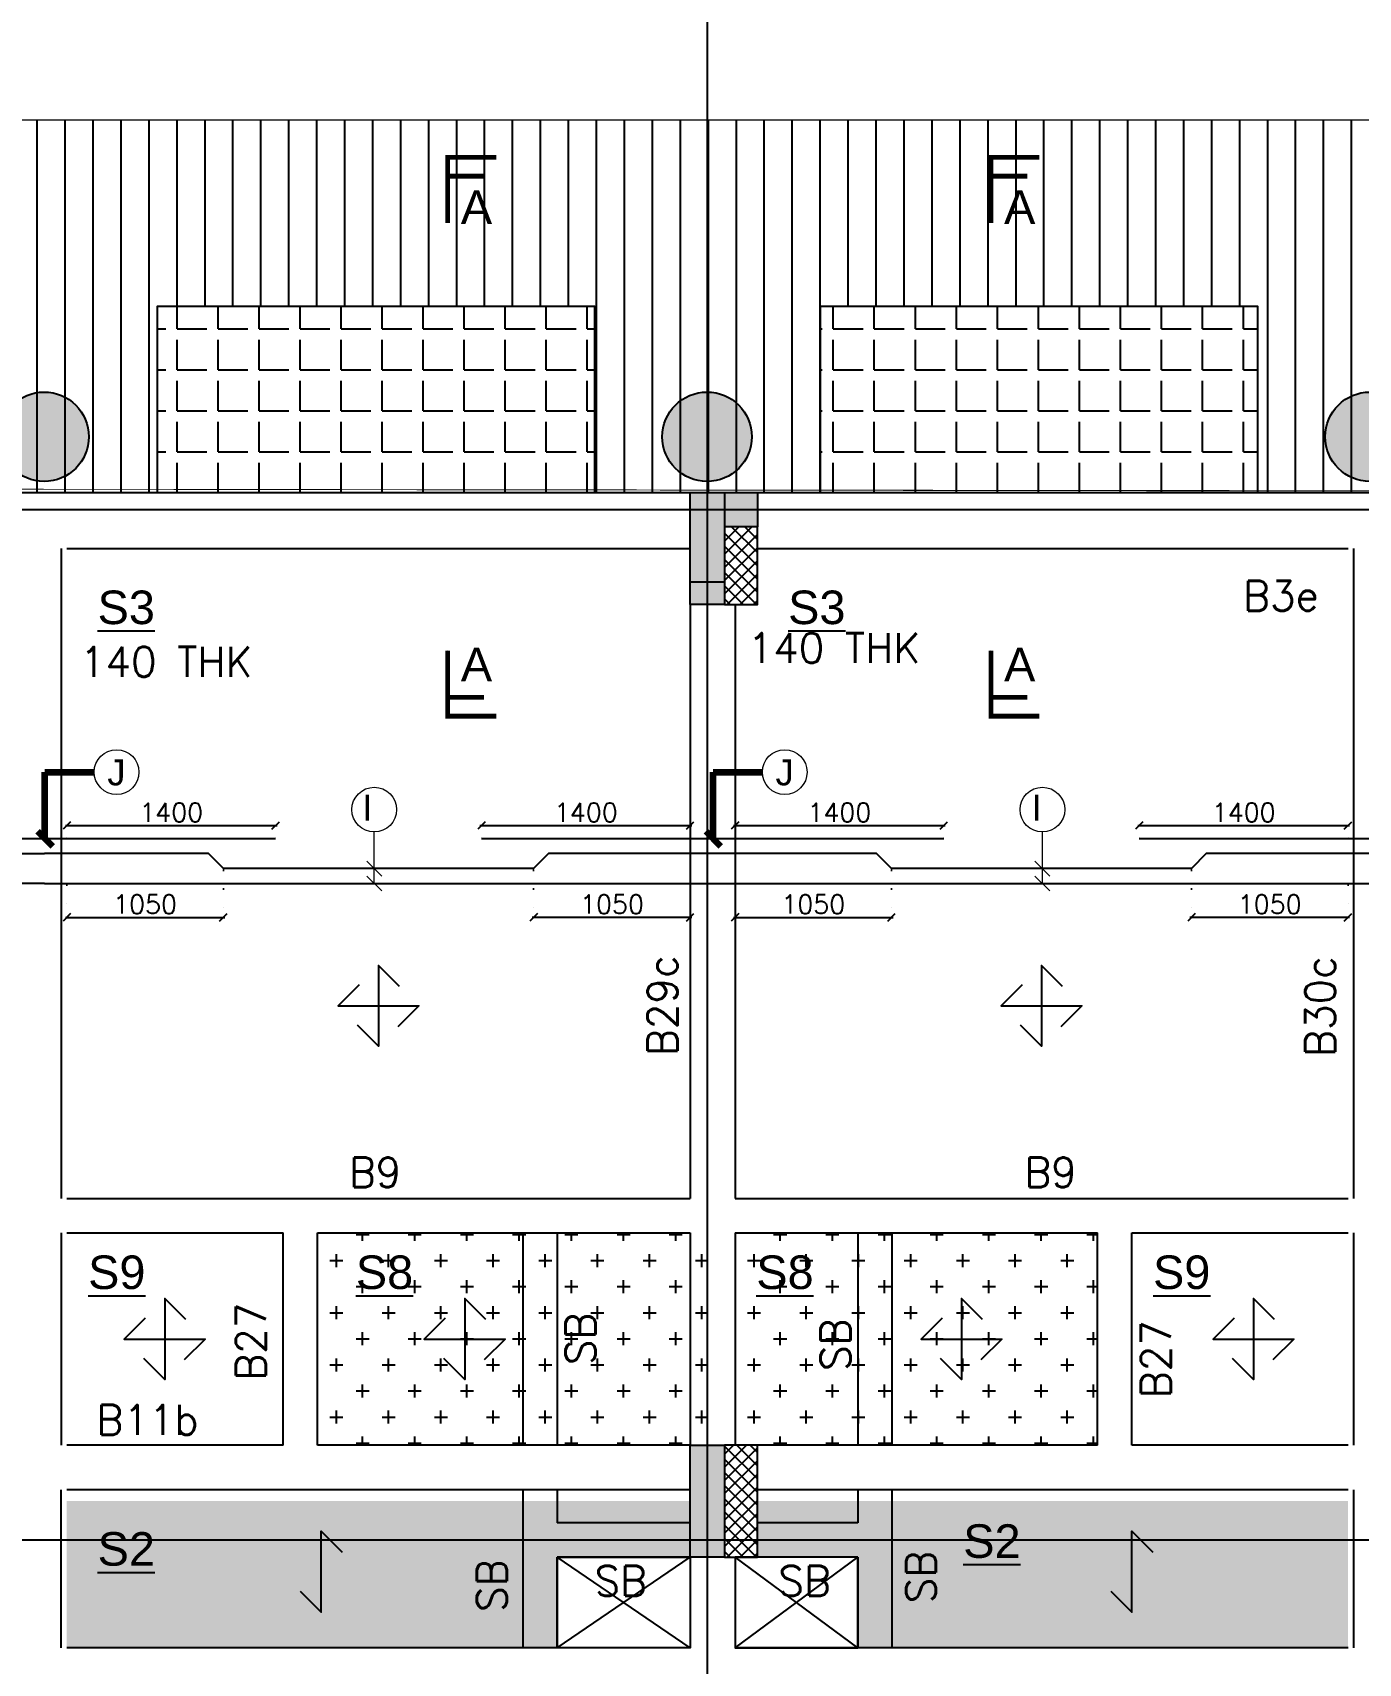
# Model space of a CAD drawing. Header units: millimetres. Extents: x 1772430 to 1864909, y -1443517 to -1381610.
# Drawn here: x 1826407 to 1835296, y -1403488 to -1392549 of the extents above; entities that cross this region are included whole.
import ezdxf

# ---------------------------------------------------------------- set-up
doc = ezdxf.new("R2010")
doc.units = ezdxf.units.MM
doc.header["$LTSCALE"] = 100
doc.header["$MEASUREMENT"] = 0
doc.header["$PDMODE"] = 98
for name, pattern in [('1', [0]), ('ACAD_ISO02W100', [15, 12, -3]), ('CENTER2', [28.575000000000003, 19.05, -3.175, 3.175, -3.175]), ('CONTINOUS', [0]), ('DOT', [0.25, 0, -0.25]), ('HIDDEN', [0.375, 0.25, -0.125])]:
    doc.linetypes.add(name, pattern=pattern)
for name, color, linetype in [('BEAM NO', 7, '1'), ('BEAM-230X450', 31, 'Continuous'), ('BEAM-230X600', 150, 'Continuous'), ('BEAM-300X600', 4, 'Continuous'), ('BEAM-300X900', 35, 'Continuous'), ('BEAM-375X900', 22, 'Continuous'), ('BEAM-450X275', 7, 'Continuous'), ('BEAM-450X750', 134, 'Continuous'), ('DIM', 191, 'Continuous'), ('Projection', 5, 'Continuous'), ('Roof', 7, 'Continuous'), ('s-steel', 1, 'Continuous'), ('S-STRU. CUTOUT', 3, 'Continuous'), ('SLAB NO.', 4, 'Continuous'), ('STEEL', 1, 'Continuous'), ('STR.COLUMN', 1, 'Continuous'), ('SUNK-HATCH', 8, 'Continuous')]:
    doc.layers.add(name, color=color, linetype=linetype)
for name, color, linetype, lineweight in [('CENTER_LINE', 8, 'CENTER2', 25), ('GRID', 252, 'ACAD_ISO02W100', 9), ('LEADER', 191, 'Continuous', 15), ('S-B5-230X600', 120, 'HIDDEN', 25), ('SECTION TEXT', 7, 'Continuous', 25), ('SLAB STEEL MARK', 133, 'Continuous', 30)]:
    doc.layers.add(name, color=color, linetype=linetype, lineweight=lineweight)
doc.styles.add('ARIAL', font='arial.ttf')
doc.styles.add('DEEPAK', font='arial.ttf')
doc.styles.add('ROMANS', font='romans.shx')
doc.styles.add('RS', font='romans.shx', dxfattribs={"width": 0.9})
doc.styles.add('style1', font='arial.ttf')
doc.dimstyles.new('KRUNAL-MM', dxfattribs={"dimtxt": 50, "dimasz": 35, "dimexe": 25, "dimexo": 0, "dimgap": 15, "dimtad": 1, "dimdec": 0, "dimzin": 0, "dimdsep": 46, "dimtxsty": 'RS', "dimblk": 'OBLIQUE', "dimcen": 0, "dimdle": 25, "dimclrd": 256, "dimclre": 256, "dimclrt": 7, "dimadec": 0, "dimazin": 0, "dimtfac": 1, "dimtdec": 0, "dimtix": 1, "dimtmove": 0, "dimatfit": 2, "dimfxl": 1, "dimtolj": 1, "dimtzin": 0, "dimlwd": -1, "dimlwe": -1, "dimarcsym": 0})
doc.dimstyles.new('pag', dxfattribs={"dimtxt": 180, "dimasz": 150, "dimexe": 100, "dimexo": 0, "dimgap": 50, "dimtad": 1, "dimdec": 0, "dimzin": 0, "dimdsep": 46, "dimtxsty": 'ROMANS', "dimblk": 'OBLIQUE', "dimcen": 0, "dimdle": 100, "dimclrd": 256, "dimclre": 256, "dimclrt": 256, "dimadec": 0, "dimazin": 0, "dimtfac": 1, "dimtdec": 0, "dimtmove": 2, "dimatfit": 3, "dimfxl": 1, "dimtolj": 1, "dimtzin": 0, "dimlwd": -1, "dimlwe": -1, "dimarcsym": 0})
pattern_1 = [(0, (0, 4114.140964071499), (175, 175), [87.5, -262.5]), (90, (43.75, 4070.390964071499), (-175, 175), [87.5, -262.5])]
pattern_2 = [(0, (0, 4114.140964071499), (0, 275), [200, -75]), (90, (0, 4114.140964071499), (-275, 1.683889348827611e-14), [200, -75])]

# ---------------------------------------------------------------- blocks, each defined once
blk = doc.blocks.new('Roof')
at = {"layer": 'Roof'}
h = blk.add_hatch(dxfattribs=at)
h.set_pattern_fill('ANSI31', color=8, scale=1500.000000000003, angle=45)
h.set_pattern_definition([(90, (0, 0), (-187.5, 1.148106374200644e-14), [])])
h.paths.add_polyline_path([(1804146.10497409, -1398360.24230647), (1813266.1049741, -1398360.242306483), (1813266.104974105, -1399748.806724621), (1813908.560622208, -1399748.806724623), (1813908.560622208, -1398498.806724566), (1816838.560622208, -1398498.806724566), (1816838.560622208, -1399748.806724621), (1818353.604974095, -1399748.806724566), (1818353.604974095, -1398498.806724566), (1821283.604974095, -1398498.806724566), (1821283.604974095, -1399748.806724621), (1822798.604974095, -1399748.806724566), (1822798.604974095, -1398498.806724566), (1825728.604974095, -1398498.806695148), (1825728.604986645, -1399748.806724622), (1827243.649325981, -1399748.806724566), (1827243.649325981, -1398498.806724566), (1830173.649325981, -1398498.806724566), (1830173.649325981, -1399748.806724622), (1831688.649325982, -1399748.806724566), (1831688.649325982, -1398498.806724566), (1834618.649325982, -1398498.806724566), (1834618.649325982, -1399748.806724622), (1836133.693677868, -1399748.806724566), (1836133.693677868, -1398498.806724566), (1839063.693677868, -1398498.806724566), (1839063.693677868, -1399748.806724623), (1844736.104974095, -1399748.806724623), (1844736.104979049, -1400678.482938859), (1858429.077767265, -1397248.806724623), (1804146.104974091, -1397248.806724619)])
at = {"layer": 'Roof', "color": 6, "const_width": 10}
blk.add_lwpolyline([(1858436.077483638, -1397248.806724623), (1844736.104979049, -1400678.482938859), (1844736.104979049, -1399748.806724623), (1804146.104974095, -1399748.957714752), (1804146.104974091, -1397248.806724619)], close=True, dxfattribs=at)
blk = doc.blocks.new('FIRST FLOOR COLUMNS')
at = {"layer": 'CENTER_LINE', "ltscale": 50}
for p, q in [((47115, -25472.74543141411), (47115, 11545.11409838055)), ((68022.25780571625, -115), (-4699.232308062259, -115)), ((68022.25780571625, -7025), (-4699.232308062259, -7025))]:
    blk.add_line(p, q, dxfattribs=at)
blk = doc.blocks.new('COL')
at = {"layer": 'STR.COLUMN', "transparency": 33554687}
h = blk.add_hatch(color=256, dxfattribs=at)
h.dxf.hatch_style = 1
h.paths.add_polyline_path([(1830816.104974095, -1399748.806724623), (1830816.104974095, -1400348.806724623), (1831046.104974095, -1400348.806724623), (1831046.104974095, -1399748.806724623)])
h = blk.add_hatch(color=256, dxfattribs=at)
h.dxf.hatch_style = 1
h.paths.add_polyline_path([(1830816.104974095, -1399748.806724623), (1831266.104974095, -1399748.806724623), (1831266.104974095, -1399978.806724624), (1831046.104974095, -1399978.806724624), (1831046.104974095, -1400498.806724623), (1830816.104974095, -1400498.806724623)])
at = {"layer": 'STR.COLUMN'}
h = blk.add_hatch(dxfattribs=at)
h.set_pattern_fill('ANSI37', color=8, scale=500)
h.set_pattern_definition([(45, (-19999.99999999953, -222356.3531173824), (-44.19417382415923, 44.19417382415923), []), (135, (-19999.99999999953, -222356.3531173824), (-44.19417382415922, -44.19417382415921), [])])
h.paths.add_polyline_path([(1831046.104974095, -1400498.806724623), (1831266.104974095, -1400498.806724623), (1831266.104974095, -1399978.806724624), (1831046.104974095, -1399978.806724624)])
at = {"layer": 'STR.COLUMN', "transparency": 33554687}
h = blk.add_hatch(color=256, dxfattribs=at)
h.dxf.hatch_style = 1
h.paths.add_polyline_path([(1830816.104974095, -1406888.806724623), (1830816.104974095, -1406138.806724623), (1831046.104974095, -1406138.806724623), (1831046.104974095, -1406888.806724623)])
at = {"layer": 'STR.COLUMN'}
h = blk.add_hatch(dxfattribs=at)
h.set_pattern_fill('ANSI37', color=8, scale=500)
h.set_pattern_definition([(45, (-19999.99999999953, -228746.3531173824), (-44.19417382415923, 44.19417382415923), []), (135, (-19999.99999999953, -228746.3531173824), (-44.19417382415922, -44.19417382415921), [])])
h.paths.add_polyline_path([(1831046.104974095, -1406888.806724623), (1831266.104974095, -1406888.806724623), (1831266.104974095, -1406138.806724623), (1831046.104974095, -1406138.806724623)])
at = {"layer": 'STR.COLUMN', "color": 5}
for points in [[(1830816.104974095, -1399748.806724623), (1831046.104974095, -1399748.806724623), (1831046.104974095, -1400348.806724623), (1830816.104974095, -1400348.806724623), (1830816.104974095, -1399748.806724623)], [(1830816.104974095, -1399748.806724623), (1831266.104974095, -1399748.806724623), (1831266.104974095, -1399978.806724624), (1831046.104974095, -1399978.806724624), (1831046.104974095, -1400498.806724623), (1830816.104974095, -1400498.806724623), (1830816.104974095, -1399748.806724623)], [(1830816.104974095, -1406138.806724623), (1831046.104974095, -1406138.806724623), (1831046.104974095, -1406888.806724623), (1830816.104974095, -1406888.806724623), (1830816.104974095, -1406138.806724623)]]:
    blk.add_lwpolyline(points, dxfattribs=at)
for points in [[(1831046.104974095, -1400498.806724623), (1831266.104974095, -1400498.806724623), (1831266.104974095, -1399978.806724624), (1831046.104974095, -1399978.806724624)], [(1831046.104974095, -1406888.806724623), (1831266.104974095, -1406888.806724623), (1831266.104974095, -1406138.806724623), (1831046.104974095, -1406138.806724623)]]:
    blk.add_lwpolyline(points, close=True, dxfattribs=at)
blk = doc.blocks.new('Col_600 Dia')
at = {"layer": 'STR.COLUMN'}
h = blk.add_hatch(color=5, dxfattribs=at)
h.dxf.hatch_style = 1
edge = h.paths.add_edge_path()
edge.add_arc((1853153.604973638, -1399373.806722028), 300.000000000145, 0, 360)
blk.add_circle((1853153.604973638, -1399373.806722028), 300.000000000145, dxfattribs=at)
blk = doc.blocks.new('Elevation_Col')
at = {"layer": 'STR.COLUMN'}
for p in [(-26670, -2.595596015453339e-06), (-22225.00000000023, -2.59745866060257e-06), (-17780, -2.595596015453339e-06)]:
    blk.add_blockref('Col_600 Dia', p, dxfattribs=at)
blk = doc.blocks.new('_Oblique')
at = {"color": 0, "linetype": 'ByBlock', "lineweight": -2}
blk.add_line((-0.5, -0.5), (0.5, 0.5), dxfattribs=at)
blk = doc.blocks.new('*D22')
at = {"layer": 'Defpoints', "color": 0, "transparency": 16777216}
for p in [(1827685.745773623, -1398156.269024085), (1826636.104974095, -1398256.272170066), (1827685.745773623, -1398483.658421325)]:
    blk.add_point(p, dxfattribs=at)
at = {"layer": 'DIM', "color": 191, "linetype": 'DOT', "ltscale": 5, "transparency": 16777216}
for p, q in [((1827685.745773623, -1398166.269024085), (1827685.745773623, -1398493.658421325)), ((1826636.104974095, -1398266.272170066), (1826636.104974095, -1398493.658421325))]:
    blk.add_line(p, q, dxfattribs=at)
at = {"layer": 'DIM', "color": 191, "ltscale": 5, "transparency": 16777216}
blk.add_line((1826626.104974095, -1398483.658421325), (1827695.745773623, -1398483.658421325), dxfattribs=at)
at = {"layer": 'DIM', "color": 191, "linetype": 'ByBlock', "transparency": 16777216, "xscale": 50, "yscale": 50, "zscale": 50, "rotation": 180}
blk.add_blockref('_Oblique', (1826636.104974095, -1398483.658421325), dxfattribs=at)
at = {"layer": 'DIM', "color": 191, "linetype": 'ByBlock', "transparency": 16777216, "xscale": 50, "yscale": 50, "zscale": 50}
blk.add_blockref('_Oblique', (1827685.745773623, -1398483.658421325), dxfattribs=at)
at = {"layer": 'DIM', "color": 7, "transparency": 16777216, "insert": (1827160.925373859, -1398396.158421325), "char_height": 125, "attachment_point": 5, "style": 'ROMANS'}
blk.add_mtext('\\A1;1050', dxfattribs=at)
blk = doc.blocks.new('*D23')
at = {"layer": 'Defpoints', "color": 0, "transparency": 16777216}
for p in [(1829766.104974095, -1398156.272549032), (1830816.104974095, -1398256.272568515), (1829766.104974095, -1398483.653352657)]:
    blk.add_point(p, dxfattribs=at)
at = {"layer": 'DIM', "color": 191, "linetype": 'DOT', "ltscale": 5, "transparency": 16777216}
for p, q in [((1829766.104974095, -1398166.272549032), (1829766.104974095, -1398493.653352657)), ((1830816.104974095, -1398266.272568515), (1830816.104974095, -1398493.653352657))]:
    blk.add_line(p, q, dxfattribs=at)
at = {"layer": 'DIM', "color": 191, "ltscale": 5, "transparency": 16777216}
blk.add_line((1830826.104974095, -1398483.653352657), (1829756.104974095, -1398483.653352657), dxfattribs=at)
at = {"layer": 'DIM', "color": 191, "linetype": 'ByBlock', "transparency": 16777216, "xscale": 50, "yscale": 50, "zscale": 50, "rotation": 180}
blk.add_blockref('_Oblique', (1829766.104974095, -1398483.653352657), dxfattribs=at)
at = {"layer": 'DIM', "color": 191, "linetype": 'ByBlock', "transparency": 16777216, "xscale": 50, "yscale": 50, "zscale": 50}
blk.add_blockref('_Oblique', (1830816.104974095, -1398483.653352657), dxfattribs=at)
at = {"layer": 'DIM', "color": 7, "transparency": 16777216, "insert": (1830291.104974095, -1398396.153352657), "char_height": 125, "attachment_point": 5, "style": 'ROMANS'}
blk.add_mtext('\\A1;1050', dxfattribs=at)
blk = doc.blocks.new('*D29')
at = {"layer": 'Defpoints', "color": 0, "transparency": 16777216}
for p in [(1828036.104974094, -1397867.215666495), (1826636.104974095, -1397956.272568069), (1828036.104974094, -1397956.272568064)]:
    blk.add_point(p, dxfattribs=at)
at = {"layer": 'DIM', "color": 191, "ltscale": 5, "transparency": 16777216}
blk.add_line((1826626.104974095, -1397867.215666495), (1828046.104974094, -1397867.215666495), dxfattribs=at)
at = {"layer": 'DIM', "color": 191, "linetype": 'DOT', "ltscale": 5, "transparency": 16777216}
for p, q in [((1826636.104974095, -1397946.272568069), (1826636.104974095, -1397857.215666495)), ((1828036.104974094, -1397946.272568064), (1828036.104974094, -1397857.215666495))]:
    blk.add_line(p, q, dxfattribs=at)
at = {"layer": 'DIM', "color": 191, "linetype": 'ByBlock', "transparency": 16777216, "xscale": 50, "yscale": 50, "zscale": 50, "rotation": 180}
blk.add_blockref('_Oblique', (1826636.104974095, -1397867.215666495), dxfattribs=at)
at = {"layer": 'DIM', "color": 191, "linetype": 'ByBlock', "transparency": 16777216, "xscale": 50, "yscale": 50, "zscale": 50}
blk.add_blockref('_Oblique', (1828036.104974094, -1397867.215666495), dxfattribs=at)
at = {"layer": 'DIM', "color": 7, "transparency": 16777216, "insert": (1827336.104974094, -1397779.715666495), "char_height": 125, "attachment_point": 5, "style": 'ROMANS'}
blk.add_mtext('\\A1;1400', dxfattribs=at)
blk = doc.blocks.new('*D33')
at = {"layer": 'Defpoints', "color": 0, "transparency": 16777216}
for p in [(1830816.104974095, -1397867.215660954), (1829416.104974095, -1397956.272562528), (1830816.104974095, -1397956.272562523)]:
    blk.add_point(p, dxfattribs=at)
at = {"layer": 'DIM', "color": 191, "ltscale": 5, "transparency": 16777216}
blk.add_line((1829406.104974095, -1397867.215660954), (1830826.104974095, -1397867.215660954), dxfattribs=at)
at = {"layer": 'DIM', "color": 191, "linetype": 'DOT', "ltscale": 5, "transparency": 16777216}
for p, q in [((1829416.104974095, -1397946.272562528), (1829416.104974095, -1397857.215660954)), ((1830816.104974095, -1397946.272562523), (1830816.104974095, -1397857.215660954))]:
    blk.add_line(p, q, dxfattribs=at)
at = {"layer": 'DIM', "color": 191, "linetype": 'ByBlock', "transparency": 16777216, "xscale": 50, "yscale": 50, "zscale": 50, "rotation": 180}
blk.add_blockref('_Oblique', (1829416.104974095, -1397867.215660954), dxfattribs=at)
at = {"layer": 'DIM', "color": 191, "linetype": 'ByBlock', "transparency": 16777216, "xscale": 50, "yscale": 50, "zscale": 50}
blk.add_blockref('_Oblique', (1830816.104974095, -1397867.215660954), dxfattribs=at)
at = {"layer": 'DIM', "color": 7, "transparency": 16777216, "insert": (1830116.104974095, -1397779.715660954), "char_height": 125, "attachment_point": 5, "style": 'ROMANS'}
blk.add_mtext('\\A1;1400', dxfattribs=at)
blk = doc.blocks.new('*D34')
at = {"layer": 'Defpoints', "color": 0, "transparency": 16777216}
for p in [(1832516.104974094, -1397867.215660954), (1831116.104974095, -1397956.272562528), (1832516.104974094, -1397956.272562523)]:
    blk.add_point(p, dxfattribs=at)
at = {"layer": 'DIM', "color": 191, "ltscale": 5, "transparency": 16777216}
blk.add_line((1831106.104974095, -1397867.215660954), (1832526.104974094, -1397867.215660954), dxfattribs=at)
at = {"layer": 'DIM', "color": 191, "linetype": 'DOT', "ltscale": 5, "transparency": 16777216}
for p, q in [((1831116.104974095, -1397946.272562528), (1831116.104974095, -1397857.215660954)), ((1832516.104974094, -1397946.272562523), (1832516.104974094, -1397857.215660954))]:
    blk.add_line(p, q, dxfattribs=at)
at = {"layer": 'DIM', "color": 191, "linetype": 'ByBlock', "transparency": 16777216, "xscale": 50, "yscale": 50, "zscale": 50, "rotation": 180}
blk.add_blockref('_Oblique', (1831116.104974095, -1397867.215660954), dxfattribs=at)
at = {"layer": 'DIM', "color": 191, "linetype": 'ByBlock', "transparency": 16777216, "xscale": 50, "yscale": 50, "zscale": 50}
blk.add_blockref('_Oblique', (1832516.104974094, -1397867.215660954), dxfattribs=at)
at = {"layer": 'DIM', "color": 7, "transparency": 16777216, "insert": (1831816.104974094, -1397779.715660954), "char_height": 125, "attachment_point": 5, "style": 'ROMANS'}
blk.add_mtext('\\A1;1400', dxfattribs=at)
blk = doc.blocks.new('*D35')
at = {"layer": 'Defpoints', "color": 0, "transparency": 16777216}
for p in [(1832165.745773623, -1398156.269019776), (1831116.104974095, -1398256.272165757), (1832165.745773623, -1398483.658417016)]:
    blk.add_point(p, dxfattribs=at)
at = {"layer": 'DIM', "color": 191, "linetype": 'DOT', "ltscale": 5, "transparency": 16777216}
for p, q in [((1832165.745773623, -1398166.269019776), (1832165.745773623, -1398493.658417016)), ((1831116.104974095, -1398266.272165757), (1831116.104974095, -1398493.658417016))]:
    blk.add_line(p, q, dxfattribs=at)
at = {"layer": 'DIM', "color": 191, "ltscale": 5, "transparency": 16777216}
blk.add_line((1831106.104974095, -1398483.658417016), (1832175.745773623, -1398483.658417016), dxfattribs=at)
at = {"layer": 'DIM', "color": 191, "linetype": 'ByBlock', "transparency": 16777216, "xscale": 50, "yscale": 50, "zscale": 50, "rotation": 180}
blk.add_blockref('_Oblique', (1831116.104974095, -1398483.658417016), dxfattribs=at)
at = {"layer": 'DIM', "color": 191, "linetype": 'ByBlock', "transparency": 16777216, "xscale": 50, "yscale": 50, "zscale": 50}
blk.add_blockref('_Oblique', (1832165.745773623, -1398483.658417016), dxfattribs=at)
at = {"layer": 'DIM', "color": 7, "transparency": 16777216, "insert": (1831640.925373859, -1398396.158417016), "char_height": 125, "attachment_point": 5, "style": 'ROMANS'}
blk.add_mtext('\\A1;1050', dxfattribs=at)
blk = doc.blocks.new('*D36')
at = {"layer": 'Defpoints', "color": 0, "transparency": 16777216}
for p in [(1834176.167488107, -1398156.272530968), (1835226.167488107, -1398256.272550451), (1834176.167488107, -1398483.653334593)]:
    blk.add_point(p, dxfattribs=at)
at = {"layer": 'DIM', "color": 191, "linetype": 'DOT', "ltscale": 5, "transparency": 16777216}
for p, q in [((1834176.167488107, -1398166.272530968), (1834176.167488107, -1398493.653334593)), ((1835226.167488107, -1398266.272550451), (1835226.167488107, -1398493.653334593))]:
    blk.add_line(p, q, dxfattribs=at)
at = {"layer": 'DIM', "color": 191, "ltscale": 5, "transparency": 16777216}
blk.add_line((1835236.167488107, -1398483.653334593), (1834166.167488107, -1398483.653334593), dxfattribs=at)
at = {"layer": 'DIM', "color": 191, "linetype": 'ByBlock', "transparency": 16777216, "xscale": 50, "yscale": 50, "zscale": 50, "rotation": 180}
blk.add_blockref('_Oblique', (1834176.167488107, -1398483.653334593), dxfattribs=at)
at = {"layer": 'DIM', "color": 191, "linetype": 'ByBlock', "transparency": 16777216, "xscale": 50, "yscale": 50, "zscale": 50}
blk.add_blockref('_Oblique', (1835226.167488107, -1398483.653334593), dxfattribs=at)
at = {"layer": 'DIM', "color": 7, "transparency": 16777216, "insert": (1834701.167488107, -1398396.153334593), "char_height": 125, "attachment_point": 5, "style": 'ROMANS'}
blk.add_mtext('\\A1;1050', dxfattribs=at)
blk = doc.blocks.new('*D37')
at = {"layer": 'Defpoints', "color": 0, "transparency": 16777216}
for p in [(1835226.167488107, -1397867.215659734), (1833826.167488107, -1397956.272561308), (1835226.167488107, -1397956.272561303)]:
    blk.add_point(p, dxfattribs=at)
at = {"layer": 'DIM', "color": 191, "ltscale": 5, "transparency": 16777216}
blk.add_line((1833816.167488107, -1397867.215659734), (1835236.167488107, -1397867.215659734), dxfattribs=at)
at = {"layer": 'DIM', "color": 191, "linetype": 'DOT', "ltscale": 5, "transparency": 16777216}
for p, q in [((1833826.167488107, -1397946.272561308), (1833826.167488107, -1397857.215659734)), ((1835226.167488107, -1397946.272561303), (1835226.167488107, -1397857.215659734))]:
    blk.add_line(p, q, dxfattribs=at)
at = {"layer": 'DIM', "color": 191, "linetype": 'ByBlock', "transparency": 16777216, "xscale": 50, "yscale": 50, "zscale": 50, "rotation": 180}
blk.add_blockref('_Oblique', (1833826.167488107, -1397867.215659734), dxfattribs=at)
at = {"layer": 'DIM', "color": 191, "linetype": 'ByBlock', "transparency": 16777216, "xscale": 50, "yscale": 50, "zscale": 50}
blk.add_blockref('_Oblique', (1835226.167488107, -1397867.215659734), dxfattribs=at)
at = {"layer": 'DIM', "color": 7, "transparency": 16777216, "insert": (1834526.167488107, -1397779.715659734), "char_height": 125, "attachment_point": 5, "style": 'ROMANS'}
blk.add_mtext('\\A1;1400', dxfattribs=at)
blk = doc.blocks.new('*U41')
at = {"layer": 'STEEL'}
for points in [[(707738.0564169867, 27916.33438346686), (707888.0564169867, 27766.33438346686), (707888.0564169867, 28344.32676437648), (708038.0564169867, 28194.32676437648)], [(707749.0602265319, 28205.33057392167), (707599.0602265319, 28055.33057392167), (708177.0526074416, 28055.33057392167), (708027.0526074416, 27905.33057392167)]]:
    blk.add_lwpolyline(points, dxfattribs=at)
blk = doc.blocks.new('*U333')
at = {"layer": 'STEEL'}
blk.add_lwpolyline([(707738.0564169867, 27916.33438346686), (707888.0564169867, 27766.33438346686), (707888.0564169867, 28344.32676437648), (708038.0564169867, 28194.32676437648)], dxfattribs=at)

msp = doc.modelspace()

# ---------------------------------------------------------------- hatches: boundary and pattern name
at = {"layer": 'SUNK-HATCH', "linetype": 'Continuous', "transparency": 33554559}
h = msp.add_hatch(dxfattribs=at)
h.set_pattern_fill('ANGLE', color=8, scale=1000)
h.set_pattern_definition(pattern_2)
h.paths.add_polyline_path([(1830173.649325981, -1395634.665760495), (1830173.649325981, -1394384.665760495), (1827243.649325981, -1394384.665760495), (1827243.649325981, -1395634.665760552), (1830173.649325981, -1395634.665760552)])
h = msp.add_hatch(dxfattribs=at)
h.set_pattern_fill('ANGLE', color=8, scale=1000)
h.set_pattern_definition(pattern_2)
h.paths.add_polyline_path([(1831688.649325982, -1395634.665760552), (1834618.649325982, -1395634.665760552), (1834618.649325982, -1394384.665760495), (1831688.649325982, -1394384.665760495), (1831688.649325982, -1395634.665760495)])
h = msp.add_hatch(dxfattribs=at)
h.set_pattern_fill('CROSS', color=8, scale=700)
h.set_pattern_definition(pattern_1)
h.paths.add_polyline_path([(1830932.581748798, -1402024.665760552), (1830932.581748798, -1400599.665760495), (1828316.149330935, -1400599.665760495), (1828316.149330935, -1402024.665760609)])
h = msp.add_hatch(dxfattribs=at)
h.set_pattern_fill('CROSS', color=8, scale=700)
h.set_pattern_definition(pattern_1)
h.paths.add_polyline_path([(1833546.149330937, -1402024.665772199), (1833546.149330937, -1400599.665748963), (1831116.104974095, -1400599.665760495), (1831116.104974095, -1402024.665760552), (1831266.104974095, -1402024.665760552), (1831266.104974095, -1402024.665783731)])
h = msp.add_hatch(dxfattribs=at)
h.set_pattern_fill('HEX', color=8, scale=1500)
h.set_pattern_definition([(0, (0, 4114.140964071499), (0, 324.7595264191645), [187.5, -375]), (120, (0, 4114.140964071499), (-281.25, -162.3797632095822), [187.5, -375]), (59.99999999999999, (187.5, 4114.140964071499), (-281.2499999999999, 162.3797632095823), [187.5, -375])])
h.paths.add_polyline_path([(1816588.867071644, -1406245.135449852), (1816588.867071839, -1406855.135449069), (1817446.100960277, -1406855.135449208), (1817446.100960277, -1407684.665760552), (1813486.104974095, -1407684.665760552), (1813486.104974095, -1407309.665760552), (1813336.104974095, -1407309.665760552), (1813336.104974095, -1406244.665760552)])
h.paths.add_polyline_path([(1821856.104974095, -1406244.665760552), (1821856.104974095, -1407309.665760552), (1821706.104974095, -1407309.665760552), (1821706.104974095, -1407684.665760552), (1817746.100960277, -1407684.665760552), (1817746.100960277, -1406855.135449208), (1818603.778367953, -1406855.135449277), (1818603.778367953, -1406245.135449207)])
h.paths.add_polyline_path([(1830816.104974095, -1406244.665760552), (1830816.104974095, -1407684.665760552), (1826636.104974095, -1407684.665760552), (1826636.104974095, -1406855.135449208), (1827493.693677884, -1406855.135449208), (1827493.693677884, -1406245.135449207)])
h.paths.add_polyline_path([(1834368.689664066, -1406245.135449207), (1834368.689664262, -1406855.135449069), (1835226.12313622, -1406855.135449208), (1835226.167488107, -1407684.665760552), (1831266.104974095, -1407684.665760552), (1831266.104974095, -1407309.665760552), (1831116.104974095, -1407309.665760552), (1831116.104974095, -1406244.665760552)])
h.paths.add_polyline_path([(1826336.104974095, -1406855.135449208), (1826336.104974095, -1407684.665760552), (1822156.104974095, -1407684.665760552), (1822156.104974095, -1406244.665760552), (1825478.600960277, -1406244.665760552), (1825478.600960277, -1406855.135449208)])
h.paths.add_polyline_path([(1817746.100960277, -1402399.665760609), (1821706.104974095, -1402399.665760552), (1821706.104974095, -1402774.665760552), (1821033.60095513, -1402774.665771803), (1821033.600965336, -1403384.6657568), (1817746.100960277, -1403384.6657568)])
h.paths.add_polyline_path([(1813486.104974095, -1402399.665760609), (1817446.100960277, -1402399.665760609), (1817446.100960277, -1403384.665760552), (1814141.104983546, -1403384.665760552), (1814141.104984079, -1402774.665761123), (1813486.104974095, -1402774.665760552)])
h.paths.add_polyline_path([(1836383.60096018, -1406245.135449281), (1839706.104974095, -1406245.135449281), (1839706.104974095, -1407684.665760552), (1835526.167488107, -1407684.665760552), (1835526.167488107, -1406855.135449208), (1836383.600960277, -1406855.135449208)])
h.paths.add_polyline_path([(1822156.104974095, -1402399.665760609), (1826336.104974095, -1402399.665760609), (1826336.104974095, -1403384.665760552), (1823048.600969729, -1403384.665760552), (1823048.600959527, -1402774.901577076), (1822156.663909397, -1402774.665760553)])
h.paths.add_polyline_path([(1826636.104974095, -1402399.665760609), (1830816.104974095, -1402399.665760609), (1830816.104971966, -1402774.665760609), (1829923.645307017, -1402774.66577554), (1829923.645317222, -1403384.665757095), (1826636.104974095, -1403384.665757095)])
h.paths.add_polyline_path([(1835526.167488107, -1402399.665760609), (1839706.104974095, -1402399.665760552), (1839706.104974095, -1402774.665760552), (1838813.693682825, -1402774.665760554), (1838813.604974095, -1403384.665760552), (1835526.167488107, -1403384.665760552)])
h.paths.add_polyline_path([(1831266.104974095, -1402399.665760609), (1835226.167488107, -1402399.665760609), (1835226.167488107, -1403384.665760552), (1831938.645321615, -1403384.665760552), (1831938.645321615, -1402774.665760552), (1831266.663909397, -1402775.050521351)])

# ---------------------------------------------------------------- linework, layer by layer
at = {"layer": 'BEAM-230X450', "linetype": 'HIDDEN', "ltscale": 750}
for p, q in [((1826636.104974095, -1400369.665760495), (1830816.104974095, -1400369.665760495)), ((1831116.104974095, -1400369.665760495), (1835226.167488107, -1400369.665760495)), ((1826636.104974095, -1400599.665760495), (1828086.149330935, -1400599.665760495)), ((1828086.149330935, -1402024.665760609), (1828086.149330935, -1400599.665760495)), ((1833776.149330937, -1402024.665760609), (1833776.149330937, -1400599.665760495)), ((1833776.149330937, -1400599.665760495), (1835226.167488107, -1400599.665760495))]:
    msp.add_line(p, q, dxfattribs=at)
at = {"layer": 'BEAM-230X450', "linetype": 'CONTINOUS', "ltscale": 750}
for p, q in [((1828316.149330935, -1402024.665760609), (1828316.149330935, -1400599.665760495)), ((1828316.149330935, -1400599.665760495), (1830816.104974095, -1400599.665760495)), ((1831116.104974095, -1400599.665760495), (1833546.149330937, -1400599.665760495)), ((1833546.149330937, -1402024.665760609), (1833546.149330937, -1400599.665760495))]:
    msp.add_line(p, q, dxfattribs=at)
at = {"layer": 'BEAM-230X600', "linetype": 'HIDDEN', "ltscale": 750}
for p, q in [((1826599.104974095, -1396009.665760552), (1826599.104974095, -1400369.665760495)), ((1835264.167488107, -1400369.665760495), (1835264.167488107, -1396009.665760552)), ((1826599.104974095, -1400599.665760495), (1826599.104974095, -1402024.665760609)), ((1835264.167488107, -1402024.665760609), (1835264.167488107, -1400599.665760495)), ((1826599.104974095, -1403384.665760552), (1826599.104974095, -1402324.665760609)), ((1835264.167488107, -1403384.665760552), (1835264.167488107, -1402324.665760609)), ((1830816.104974095, -1403384.665760552), (1826636.104974095, -1403384.665760552))]:
    msp.add_line(p, q, dxfattribs=at)
at = {"layer": 'BEAM-230X600', "linetype": 'Continuous', "ltscale": 750}
msp.add_line((1835226.167488107, -1403384.665760552), (1831116.104974095, -1403384.665760552), dxfattribs=at)
at = {"layer": 'BEAM-300X600', "linetype": 'HIDDEN', "ltscale": 750}
for p, q in [((1830816.104974095, -1396384.665760552), (1830816.104974095, -1400369.665760495)), ((1831116.104974095, -1396384.665760552), (1831116.104974095, -1400369.665760495)), ((1830816.104974095, -1400599.665760495), (1830816.104974095, -1402024.665760552)), ((1831116.104974095, -1400599.665760495), (1831116.104974095, -1402024.665760552))]:
    msp.add_line(p, q, dxfattribs=at)
at = {"layer": 'BEAM-300X600', "linetype": 'Continuous', "ltscale": 750}
for p, q in [((1830816.104974095, -1402774.665760552), (1830816.104974095, -1403384.665760552)), ((1831116.104974095, -1402774.665760552), (1831116.104974095, -1403384.665760552))]:
    msp.add_line(p, q, dxfattribs=at)
at = {"layer": 'BEAM-300X900', "linetype": 'CONTINOUS', "ltscale": 750}
for p, q in [((1828086.149330935, -1402024.665760609), (1826636.104974095, -1402024.665760609)), ((1833546.149330937, -1402024.665760609), (1831266.104974095, -1402024.665760609)), ((1835226.167488107, -1402024.665760609), (1833776.149330937, -1402024.665760609)), ((1830816.104974095, -1402324.665760609), (1826636.104974095, -1402324.665760609)), ((1835226.167488107, -1402324.665760609), (1831266.104974095, -1402324.665760609))]:
    msp.add_line(p, q, dxfattribs=at)
at = {"layer": 'BEAM-375X900', "linetype": 'CONTINOUS', "ltscale": 750}
msp.add_line((1830816.104974095, -1402024.665760609), (1828316.149330935, -1402024.665760609), dxfattribs=at)
at = {"layer": 'BEAM-450X275', "linetype": 'HIDDEN', "ltscale": 750}
for p, q in [((1829693.645270628, -1400599.665760495), (1829693.645294469, -1402024.665760609)), ((1829923.645270628, -1400599.665760495), (1829923.645294469, -1402024.665760609)), ((1831938.645275021, -1400599.665760495), (1831938.645298862, -1402024.665760609)), ((1832168.645275021, -1400599.665760495), (1832168.645298862, -1402024.665760609)), ((1829693.645299488, -1402324.665760609), (1829693.645317222, -1403384.6657644)), ((1832168.645303881, -1402324.665760609), (1832168.645321615, -1403384.665760552)), ((1830816.1049754, -1402544.665760609), (1829923.645303169, -1402544.665755543)), ((1831938.645307566, -1402544.938303848), (1831266.625501655, -1402545.050524558))]:
    msp.add_line(p, q, dxfattribs=at)
at = {"layer": 'BEAM-450X275', "linetype": 'Continuous', "ltscale": 750}
for p, q in [((1829923.645299488, -1402324.665760609), (1829923.645303169, -1402544.665755543)), ((1831938.645303881, -1402324.665760609), (1831938.645307566, -1402544.938303848)), ((1829923.645307017, -1402774.665755543), (1829923.645317222, -1403384.665760552)), ((1830816.104974095, -1402774.665760609), (1829923.645307017, -1402774.665755543)), ((1831938.645311414, -1402774.938307054), (1831266.663909397, -1402775.050521351)), ((1831938.645311414, -1402774.938307054), (1831938.645321615, -1403384.6657644))]:
    msp.add_line(p, q, dxfattribs=at)
at = {"layer": 'BEAM-450X750', "linetype": 'CONTINOUS', "ltscale": 750}
for p, q in [((1822156.104974095, -1395634.665760552), (1830816.104974095, -1395634.665760552)), ((1831266.104974095, -1395634.665760552), (1839706.104974095, -1395634.665760552))]:
    msp.add_line(p, q, dxfattribs=at)
at = {"layer": 'BEAM-450X750', "linetype": 'HIDDEN', "ltscale": 750}
for p, q in [((1826636.104974095, -1396009.665760552), (1830816.104974095, -1396009.665760552)), ((1831266.104974095, -1396009.665760552), (1835226.167488107, -1396009.665760552))]:
    msp.add_line(p, q, dxfattribs=at)
at = {"layer": 'LEADER', "linetype": 'DOT', "ltscale": 250}
for p, q in [((1829190.082667507, -1396694.509553676), (1829190.082667507, -1393825.002966473)), ((1832832.367084552, -1396694.509553676), (1832832.367084552, -1393825.002966473))]:
    msp.add_line(p, q, dxfattribs=at)
at = {"layer": 'LEADER'}
for points in [[(1829433.947056212, -1393511.723857717, 32.4, 32.4, 0), (1829190.082667507, -1393511.723857717, 32.4, 32.4, 0), (1829190.082667507, -1393825.002966473, 32.4, 32.4, 0), (1829190.082667507, -1393385.582306282, 32.4, 32.4, 0), (1829515.235185899, -1393385.582306282, 0, 0, 0)], [(1833076.231473257, -1393511.723857717, 32.4, 32.4, 0), (1832832.367084552, -1393511.723857717, 32.4, 32.4, 0), (1832832.367084552, -1393825.002966473, 32.4, 32.4, 0), (1832832.367084552, -1393385.582306282, 32.4, 32.4, 0), (1833157.519602944, -1393385.582306282, 0, 0, 0)], [(1829433.947056212, -1397007.788662409, 32.4, 32.4, 0), (1829190.082667507, -1397007.788662409, 32.4, 32.4, 0), (1829190.082667507, -1396694.509553676, 32.4, 32.4, 0), (1829190.082667507, -1397133.930213866, 32.4, 32.4, 0), (1829515.235185899, -1397133.930213866, 0, 0, 0)], [(1833076.231473257, -1397007.788662409, 32.4, 32.4, 0), (1832832.367084552, -1397007.788662409, 32.4, 32.4, 0), (1832832.367084552, -1396694.509553676, 32.4, 32.4, 0), (1832832.367084552, -1397133.930213866, 32.4, 32.4, 0), (1833157.519602944, -1397133.930213866, 0, 0, 0)]]:
    msp.add_lwpolyline(points, format="xyseb", dxfattribs=at)
for centre in [(1826969.519069174, -1397509.535339932), (1831449.519069174, -1397509.53533439, -0.0567955762339367), (1828697.23563109, -1397760.728520653), (1833177.23563109, -1397760.728516344, -0.04416458305234985)]:
    msp.add_circle(centre, 150, dxfattribs=at)
at = {"layer": 'Projection', "linetype": 'CONTINOUS', "ltscale": 750}
for points in [[(1827243.649325981, -1395634.665760495), (1827243.649325981, -1394384.665760495), (1830173.649325981, -1394384.665760495), (1830173.649325981, -1395634.665760495)], [(1831688.649325982, -1395634.665760495), (1831688.649325982, -1394384.665760495), (1834618.649325982, -1394384.665760495), (1834618.649325982, -1395634.665760552)]]:
    msp.add_lwpolyline(points, dxfattribs=at)
at = {"layer": 's-steel'}
for points in [[(1828036.104974094, -1397956.272568069), (1824936.104974095, -1397956.272568069)], [(1832516.104974094, -1397956.272562528), (1829416.104974095, -1397956.272562528)], [(1836926.167488106, -1397956.272561308), (1833826.167488107, -1397956.272561308)], [(1822006.104974095, -1398056.274775005), (1823106.280421083, -1398056.272568069), (1823206.280421083, -1398156.272568069), (1825286.464174567, -1398156.269024085), (1825386.464174566, -1398056.269024086), (1826486.104974095, -1398056.269024086)], [(1830966.104974095, -1398056.274772678), (1829866.104974095, -1398056.272549032), (1829766.104974095, -1398156.272549032), (1827685.745773623, -1398156.269024085), (1827585.745773623, -1398056.269024086), (1826486.104974095, -1398056.269024086)], [(1835376.167488107, -1398056.27463462), (1834276.167488107, -1398056.272530968), (1834176.167488107, -1398156.272530968), (1832165.745773623, -1398156.269019776), (1832065.745773623, -1398056.269019777), (1830966.104974095, -1398056.269019777)], [(1826486.104974095, -1398256.268767296), (1822006.104974095, -1398256.272567636)], [(1826486.104974095, -1398256.268767296), (1830966.104974095, -1398256.272567636)], [(1830966.104974095, -1398256.268762987), (1835376.167488107, -1398256.272504)]]:
    msp.add_lwpolyline(points, dxfattribs=at)
at = {"layer": 'S-STRU. CUTOUT', "ltscale": 750}
for p, q in [((1829923.645312164, -1403384.665760552), (1830816.104974095, -1402774.665760552)), ((1830816.104974095, -1403384.665760552), (1829923.649330935, -1402774.665760552)), ((1831116.104974095, -1403384.665760552), (1831938.645312164, -1402774.665760552)), ((1831938.645312164, -1403384.665760552), (1831116.104974095, -1402774.665760552))]:
    msp.add_line(p, q, dxfattribs=at)
for points in [[(1829923.645312164, -1402774.665760552), (1830816.104974095, -1402774.665760552), (1830816.104974095, -1403384.665760552), (1829923.645312164, -1403384.665760552)], [(1831938.645312164, -1402774.665760552), (1831116.104974095, -1402774.665760552), (1831116.104974095, -1403384.665760552), (1831938.645312164, -1403384.665760552)]]:
    msp.add_lwpolyline(points, close=True, dxfattribs=at)

# ---------------------------------------------------------------- block references
at = {"layer": 'GRID'}
msp.add_blockref('FIRST FLOOR COLUMNS', (1783816.104974095, -1395636.101342463), dxfattribs=at)
at = {"layer": 'Roof'}
msp.add_blockref('Roof', (0, 4114.140964071499), dxfattribs=at)
at = {"layer": 'S-B5-230X600', "xscale": 0.9375000000000001, "yscale": 0.9375000000000001, "zscale": 0.9375000000000001}
for name, p, rotation in [('*U41', (1802424.232561044, -735432.2020428523, 0.02741368929035574), 269.9999999999999), ('*U41', (1806869.26381805, -735432.2020428523, 0.0045368621102512), 269.9999999999999), ('*U41', (1800990.638604566, -737667.1128696266), 269.9999999999999), ('*U41', (1803002.088453605, -737667.1128696266), 269.9999999999999), ('*U41', (1806333.01715212, -737667.1128696266), 269.9999999999999), ('*U41', (1808290.318401577, -737667.1128696266), 269.9999999999999), ('*U333', (1164697.242008283, -1429174.433865373), 359.9999999999999), ('*U333', (1170131.442230609, -1429174.433865373), 359.9999999999999)]:
    msp.add_blockref(name, p, dxfattribs=dict(at, rotation=rotation))
at = {"layer": 'STR.COLUMN'}
for name in ['Elevation_Col', 'COL']:
    msp.add_blockref(name, (0, 4114.140964071499), dxfattribs=at)

# ---------------------------------------------------------------- texts
at = {"layer": 'BEAM NO', "ltscale": 500, "style": 'ROMANS'}
for s, rotation, p in [('B3e', 359.9999731095184, (1834523.127273827, -1396426.41065879, 0.2552844215668125)), ('140 THK', 359.9999731095184, (1831200.95008787, -1396776.882938564)), ('140 THK', 359.9999731095184, (1826723.829187776, -1396869.205918726)), ('B29c', 89.99997310951831, (1830729.67346625, -1399413.733478425, 1.004906717452237e-09)), ('B30c', 89.99997310951831, (1835139.578743791, -1399419.389319318, 0.00907372515069299)), ('B9', 359.9999731095184, (1828527.633192409, -1400294.111824067, 0.6792445609315676)), ('B9', 359.9999731095184, (1833056.132148766, -1400294.111824067, 0.7046494795596054)), ('B27', 89.99997310951831, (1827969.934167232, -1401591.316435997, 0.3076214831123543)), ('SB', 89.99997310951831, (1830180.258420588, -1401487.557379396, 1.004906717452237e-09)), ('SB', 89.99997310951831, (1831890.051626116, -1401526.792587348, 1.004906717452237e-09)), ('B27', 89.99997310951831, (1834038.116161271, -1401709.022953142, 0.322966498865375)), ('B11b', 359.9999731095184, (1826834.988359704, -1401954.728012273, 0.0548273795856182)), ('SB', 89.99997310951831, (1829586.120787838, -1403142.857519604, 1.004906717452237e-09)), ('SB', 359.9999731095184, (1830174.445084464, -1403034.431411983, 1.004906713397702e-09)), ('SB', 359.9999731095184, (1831407.224554314, -1403034.76006811, 1.004906713397702e-09)), ('SB', 89.99997310951831, (1832462.819971374, -1403085.054914314, 1.004906717452237e-09))]:
    msp.add_text(s, height=200, rotation=rotation, dxfattribs=at).set_placement(p)
at = {"layer": 'SECTION TEXT', "style": 'ARIAL'}
for p in [(1829277.865289889, -1393831.843487457), (1832920.149706934, -1393831.843487457), (1829277.865289889, -1396899.903828529), (1832920.149706934, -1396899.903828529)]:
    msp.add_text('A', height=225.0000000000001, dxfattribs=at).set_placement(p)
at = {"layer": 'SLAB NO.', "color": 42, "style": 'DEEPAK'}
for s, p in [('%%US3', (1826842.365543811, -1396516.600016115, 0.054827378129283)), ('%%US3', (1831472.365543811, -1396516.60001114)), ('%%US9', (1826778.895631493, -1400976.787111622, 0.05482737858071148)), ('%%US8', (1828573.935969562, -1400976.787111622, -0.08118760233652783)), ('%%US8', (1831258.895631493, -1400976.787111622)), ('%%US9', (1833918.939988335, -1400976.787111622, -0.06584258658350717)), ('%%US2', (1826842.365543811, -1402832.649962484, 0.05482737858071148)), ('%%US2', (1832646.401567993, -1402780.102540141))]:
    msp.add_text(s, height=225, dxfattribs=at).set_placement(p)
at = {"layer": 'SLAB STEEL MARK', "style": 'style1'}
for s, p in [('J', (1826907.577593193, -1397598.401532759)), ('J', (1831387.577593193, -1397598.401527218, -0.0567955762339367)), ('I', (1828617.024693222, -1397835.352257495)), ('I', (1833104.031033528, -1397835.352253186, -0.04416458305234985))]:
    msp.add_text(s, height=175, dxfattribs=at).set_placement(p)

# ---------------------------------------------------------------- dimensions: what is measured, and where the dimension line sits
at = {"layer": 'DIM', "linetype": 'DOT', "ltscale": 5}
for base, p1, p2, picture, middle in [((1828036.104974094, -1397867.215666495), (1826636.104974095, -1397956.272568069), (1828036.104974094, -1397956.272568064), '*D29', (1827336.104974094, -1397779.715666495)), ((1830816.104974095, -1397867.215660954, -0.0567955762339367), (1829416.104974095, -1397956.272562528), (1830816.104974095, -1397956.272562523, -0.0567955762339367), '*D33', (1830116.104974095, -1397779.715660954, -0.0567955762339367)), ((1832516.104974094, -1397867.215660954, -0.0567955762339367), (1831116.104974095, -1397956.272562528, -0.0567955762339367), (1832516.104974094, -1397956.272562523, -0.0567955762339367), '*D34', (1831816.104974094, -1397779.715660954, -0.0567955762339367)), ((1835226.167488107, -1397867.215659734, -0.07024087066493521), (1833826.167488107, -1397956.272561308), (1835226.167488107, -1397956.272561303, -0.07024087066493521), '*D37', (1834526.167488107, -1397779.715659734, -0.07024087066493521)), ((1827685.745773623, -1398483.658421325), (1826636.104974095, -1398256.272170066), (1827685.745773623, -1398156.269024085), '*D22', (1827160.925373859, -1398396.158421325)), ((1832165.745773623, -1398483.658417016, -0.04416458305234985), (1831116.104974095, -1398256.272165757, -0.04416458305234985), (1832165.745773623, -1398156.269019776, -0.04416458305234985), '*D35', (1831640.925373859, -1398396.158417016, -0.04416458305234985))]:
    dim = msp.add_linear_dim(base=base, p1=p1, p2=p2, dimstyle='pag', override={"dimtxt": 125, "dimasz": 50, "dimexe": 10, "dimexo": 10, "dimgap": 25, "dimtxsty": 'ROMANS', "dimdle": 10, "dimclrd": 191, "dimclre": 191, "dimclrt": 7, "dimtix": 1, "dimtmove": 1}, dxfattribs=at)
    dim.commit()
    dim.dimension.update_dxf_attribs({"geometry": picture, "text_midpoint": middle})
for base, p1, p2, picture, middle in [((1829766.104974095, -1398483.653352657), (1830816.104974095, -1398256.272568515), (1829766.104974095, -1398156.272549032, -0.1951227079783686), '*D23', (1830291.104974095, -1398396.153352657)), ((1834176.167488107, -1398483.653334593, -0.1957565620750703), (1835226.167488107, -1398256.272550451, -0.1957565620750703), (1834176.167488107, -1398156.272530968, -0.390879270053439), '*D36', (1834701.167488107, -1398396.153334593, -0.1957565620750703))]:
    dim = msp.add_linear_dim(base=base, p1=p1, p2=p2, angle=180, dimstyle='pag', override={"dimtxt": 125, "dimasz": 50, "dimexe": 10, "dimexo": 10, "dimgap": 25, "dimtxsty": 'ROMANS', "dimdle": 10, "dimclrd": 191, "dimclre": 191, "dimclrt": 7, "dimtix": 1, "dimtmove": 1}, dxfattribs=at)
    dim.commit()
    dim.dimension.update_dxf_attribs({"geometry": picture, "text_midpoint": middle})

# ---------------------------------------------------------------- leaders
at = {"layer": 'LEADER'}
for points, override in [([(1826489.537886317, -1397956.272568069), (1826489.537886317, -1397509.535339932), (1826819.519069174, -1397509.535339932)], {"dimscale": 1, "dimtxt": 50, "dimasz": 100, "dimgap": 15, "dimtad": 0, "dimtxsty": 'RS', "dimclrd": 256, "dimldrblk": 'Oblique', "dimlwd": 65535}), ([(1830969.537886317, -1397956.272562528, -0.0567955762339367), (1830969.537886317, -1397509.53533439, -0.0567955762339367), (1831299.519069174, -1397509.53533439, -0.0567955762339367)], {"dimscale": 1, "dimtxt": 50, "dimasz": 100, "dimgap": 15, "dimtad": 0, "dimtxsty": 'RS', "dimclrd": 256, "dimldrblk": 'Oblique', "dimlwd": 65535}), ([(1828697.235631078, -1398256.262344569), (1828697.23563109, -1397910.728520653)], {"dimasz": 100, "dimtad": 0, "dimldrblk": 'Oblique', "dimfxl": 0.0590551181102363, "dimarcsym": 1}), ([(1828697.235631075, -1398156.262344569), (1828697.23563109, -1397910.728520653)], {"dimasz": 100, "dimtad": 0, "dimldrblk": 'Oblique', "dimfxl": 0.0590551181102363, "dimarcsym": 1}), ([(1833177.235631078, -1398256.26234026, -0.04416458305234985), (1833177.23563109, -1397910.728516344, -0.04416458305234985)], {"dimasz": 100, "dimtad": 0, "dimldrblk": 'Oblique', "dimfxl": 0.0590551181102363, "dimarcsym": 1}), ([(1833177.235631075, -1398156.26234026, -0.04416458305234985), (1833177.23563109, -1397910.728516344, -0.04416458305234985)], {"dimasz": 100, "dimtad": 0, "dimldrblk": 'Oblique', "dimfxl": 0.0590551181102363, "dimarcsym": 1})]:
    msp.add_leader(points, dimstyle='KRUNAL-MM', override=override, dxfattribs=at)

doc.saveas('drawing.dxf')
